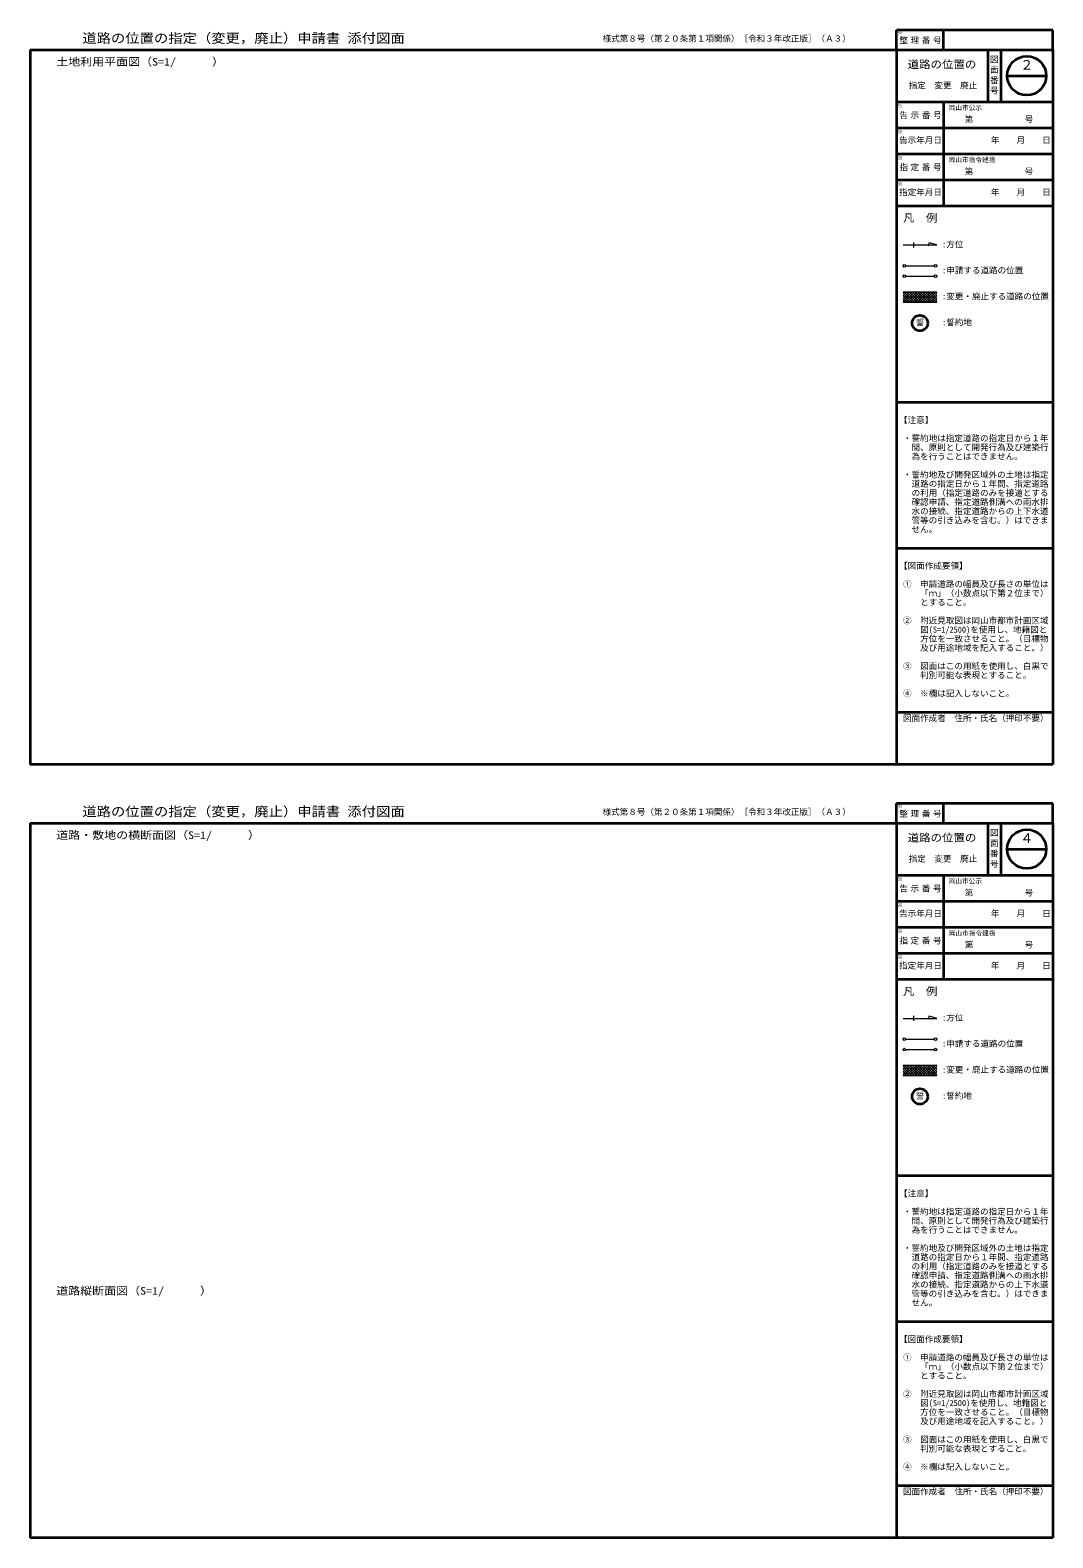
# Model space of a CAD drawing. Units: millimetres on the paper. Extents: x -400 to 412, y -290 to 290.
# Drawn here: x 20 to 412, y -290 to 290 of the extents above; entities that cross this region are included whole.
import ezdxf
from ezdxf.enums import TextEntityAlignment as Align

# ---------------------------------------------------------------- set-up
doc = ezdxf.new("R2010")
doc.units = ezdxf.units.MM
doc.layers.add('0-0_枠', color=7, linetype='Continuous', lineweight=13)
doc.styles.add('ＭＳ ゴシック', font='')
doc.styles.get('ＭＳ ゴシック').set_extended_font_data('MS Gothic')

msp = doc.modelspace()

# ---------------------------------------------------------------- linework, layer by layer
at = {"layer": '0-0_枠', "lineweight": 35}
for p, q in [((352, 282), (352, 289.5)), ((412, 289.5), (352, 289.5)), ((370, 282), (370, 289.5)), ((412, 282), (412, 289.5)), ((19.5, 282), (19.5, 7.5)), ((19.5, 282), (412, 282)), ((352, 282), (352, 7.5)), ((387, 282), (387, 262)), ((392, 282), (392, 262)), ((412, 282), (412, 7.5)), ((394.5, 272), (409.5, 272)), ((352, 262), (412, 262)), ((370, 262), (370, 222)), ((352, 252), (412, 252)), ((352, 242), (412, 242)), ((352, 232), (412, 232)), ((352, 222), (412, 222)), ((412, 146.5), (352, 146.5)), ((412, 90.5), (352, 90.5)), ((412, 27.5), (352, 27.5)), ((412, 7.5), (19.5, 7.5)), ((352, -15), (352, -7.5)), ((412, -7.5), (352, -7.5)), ((370, -15), (370, -7.5)), ((412, -15), (412, -7.5)), ((19.5, -15), (19.5, -289.5)), ((19.5, -15), (412, -15)), ((352, -15), (352, -289.5)), ((387, -15), (387, -35)), ((392, -15), (392, -35)), ((412, -15), (412, -289.5)), ((394.5, -25), (409.5, -25)), ((352, -35), (412, -35)), ((370, -35), (370, -75)), ((352, -45), (412, -45)), ((352, -55), (412, -55)), ((352, -65), (412, -65)), ((352, -75), (412, -75)), ((412, -150.5), (352, -150.5)), ((412, -206.5), (352, -206.5)), ((412, -269.5), (352, -269.5)), ((412, -289.5), (19.5, -289.5))]:
    msp.add_line(p, q, dxfattribs=at)
at = {"layer": '0-0_枠', "color": 1, "lineweight": 20}
for p, q in [((354.5, 207), (367.5, 207)), ((358.5, 208), (358.5, 206)), ((364.5, 207.8), (364.18, 206.6)), ((367.5, 207), (364.5, 207.8)), ((355.5, 199), (366.5, 199)), ((355.5, 195), (366.5, 195)), ((354.5, 189), (367.5, 189)), ((354.5, 185), (367.5, 185)), ((354.5, -90), (367.5, -90)), ((358.5, -89), (358.5, -91)), ((364.5, -89.2), (364.18, -90.4)), ((367.5, -90), (364.5, -89.2)), ((355.5, -98), (366.5, -98)), ((355.5, -102), (366.5, -102)), ((354.5, -108), (367.5, -108)), ((354.5, -112), (367.5, -112))]:
    msp.add_line(p, q, dxfattribs=at)
at = {"layer": '0-0_枠', "color": 3}
for p, q in [((358, 189), (354.5, 185.5)), ((357, 189), (354.5, 186.5)), ((356, 189), (354.5, 187.5)), ((355, 189), (354.5, 188.5)), ((354.5, 188.5), (358, 185)), ((354.5, 187.5), (357, 185)), ((354.5, 186.5), (356, 185)), ((354.5, 185.5), (355, 185)), ((355, 189), (359, 185)), ((359, 189), (355, 185)), ((356, 189), (360, 185)), ((360, 189), (356, 185)), ((357, 189), (361, 185)), ((361, 189), (357, 185)), ((358, 189), (362, 185)), ((362, 189), (358, 185)), ((359, 189), (363, 185)), ((363, 189), (359, 185)), ((360, 189), (364, 185)), ((364, 189), (360, 185)), ((361, 189), (365, 185)), ((365, 189), (361, 185)), ((362, 189), (366, 185)), ((366, 189), (362, 185)), ((363, 189), (367, 185)), ((364, 189), (367.5, 185.5)), ((367.5, 188.5), (364, 185)), ((365, 189), (367.5, 186.5)), ((367.5, 187.5), (365, 185)), ((366, 189), (367.5, 187.5)), ((367.5, 186.5), (366, 185)), ((367.5, 185.5), (367, 185)), ((358, -108), (354.5, -111.5)), ((357, -108), (354.5, -110.5)), ((356, -108), (354.5, -109.5)), ((355, -108), (354.5, -108.5)), ((354.5, -108.5), (358, -112)), ((354.5, -109.5), (357, -112)), ((355, -108), (359, -112)), ((359, -108), (355, -112)), ((356, -108), (360, -112)), ((360, -108), (356, -112)), ((357, -108), (361, -112)), ((361, -108), (357, -112)), ((358, -108), (362, -112)), ((362, -108), (358, -112)), ((359, -108), (363, -112)), ((363, -108), (359, -112)), ((360, -108), (364, -112)), ((364, -108), (360, -112)), ((361, -108), (365, -112)), ((365, -108), (361, -112)), ((362, -108), (366, -112)), ((366, -108), (362, -112)), ((363, -108), (367, -112)), ((364, -108), (367.5, -111.5)), ((367.5, -108.5), (364, -112)), ((365, -108), (367.5, -110.5)), ((367.5, -109.5), (365, -112)), ((366, -108), (367.5, -109.5)), ((354.5, -110.5), (356, -112)), ((354.5, -111.5), (355, -112)), ((367.5, -110.5), (366, -112)), ((367.5, -111.5), (367, -112))]:
    msp.add_line(p, q, dxfattribs=at)
for points in [[(367.5, 188.5), (367, 189), (363, 185)], [(367.5, -108.5), (367, -108), (363, -112)]]:
    msp.add_lwpolyline(points, dxfattribs=at)
at = {"layer": '0-0_枠', "lineweight": 35}
for centre, radius in [((402, 272), 7.5), ((361, 177), 3), ((402, -25), 7.5), ((361, -120), 3)]:
    msp.add_circle(centre, radius, dxfattribs=at)
at = {"layer": '0-0_枠', "color": 1, "lineweight": 20}
for centre in [(355, 199), (367, 199), (355, 195), (367, 195), (355, -98), (367, -98), (355, -102), (367, -102)]:
    msp.add_circle(centre, 0.5, dxfattribs=at)

# ---------------------------------------------------------------- texts
at = {"layer": '0-0_枠', "style": 'ＭＳ ゴシック'}
for s, height, width, p in [('道路の位置の指定（変更，廃止）申請書 添付図面', 3.666, 1.1, (39.5, 283.5)), ('土地利用平面図（S=1/\u3000\u3000\u3000）', 2.933, 1.15, (29.5, 275)), ('道路の位置の', 2.933, 1.1, (356.25, 274)), ('凡\u3000例', 2.933, 1.1, (354.5, 215)), ('道路の位置の指定（変更，廃止）申請書 添付図面', 3.666, 1.1, (39.5, -13.5)), ('道路・敷地の横断面図（S=1/\u3000\u3000\u3000）', 2.933, 1.15, (29.5, -22)), ('道路の位置の', 2.933, 1.1, (356.25, -23)), ('凡\u3000例', 2.933, 1.1, (354.5, -82)), ('道路縦断面図（S=1/\u3000\u3000\u3000）', 2.933, 1.15, (29.5, -197))]:
    msp.add_text(s, height=height, dxfattribs=dict(at, width=width)).set_placement(p, align=Align.BOTTOM_LEFT)
for s, height, p in [('様式第８号（第２０条第１項関係）［令和３年改正版］（Ａ３）', 2.346, (239.2, 284.4)), ('※', 1.47, (352.35, 287.38)), ('図', 2.35, (387.9, 276.4)), ('２', 3.67, (399.5, 273.25)), ('面', 2.35, (387.9, 272.4)), ('指定\u3000変更\u3000廃止', 2.346, (356.7, 266.4)), ('番', 2.35, (387.9, 268.4)), ('号', 2.35, (387.9, 264.4)), ('※', 1.47, (352.35, 259.25)), ('岡山市公示', 1.833, (372, 258.25)), ('第\u3000\u3000\u3000\u3000\u3000\u3000号', 2.346, (378.2, 253.4)), ('※', 1.47, (352.35, 249.25)), ('告示年月日', 2.346, (353, 245.4)), ('\u3000\u3000\u3000\u3000\u3000年\u3000\u3000月\u3000\u3000日', 2.346, (371.8, 245.4)), ('※', 1.47, (352.35, 239.25)), ('岡山市指令建指', 1.833, (372, 238.25)), ('第\u3000\u3000\u3000\u3000\u3000\u3000号', 2.346, (378.2, 233.4)), ('※', 1.47, (352.35, 229.25)), ('指定年月日', 2.346, (353, 225.4)), ('\u3000\u3000\u3000\u3000\u3000年\u3000\u3000月\u3000\u3000日', 2.346, (371.8, 225.4)), (':方位', 2.346, (369.5, 205.4)), (':申請する道路の位置', 2.346, (369.5, 195.4)), (':変更・廃止する道路の位置', 2.346, (369.5, 185.4)), ('誓', 2.35, (359.4, 175.4)), (':誓約地', 2.346, (369.5, 175.4)), ('【注意】', 2.346, (353, 137.9)), ('・誓約地は指定道路の指定日から１年', 2.346, (354.5, 130.9)), ('\u3000間、原則として開発行為及び建築行', 2.346, (354.5, 127.4)), ('\u3000為を行うことはできません。', 2.346, (354.5, 123.9)), ('・誓約地及び開発区域外の土地は指定', 2.346, (354.5, 116.9)), ('\u3000道路の指定日から１年間、指定道路', 2.346, (354.5, 113.4)), ('\u3000の利用（指定道路のみを接道とする', 2.346, (354.5, 109.9)), ('\u3000確認申請、指定道路側溝への雨水排', 2.346, (354.5, 106.4)), ('\u3000水の接続、指定道路からの上下水道', 2.346, (354.5, 102.9)), ('\u3000管等の引き込みを含む。）はできま', 2.346, (354.5, 99.4)), ('\u3000せん。', 2.346, (354.5, 95.9)), ('【図面作成要領】', 2.346, (353, 81.9)), ('①\u3000申請道路の幅員及び長さの単位は', 2.346, (354.5, 74.9)), ('\u3000\u3000とすること。', 2.346, (354.5, 67.9)), ('\u3000\u3000「ｍ」（小数点以下第２位まで）', 2.346, (354.5, 71.4)), ('②\u3000附近見取図は岡山市都市計画区域', 2.346, (354.5, 60.9)), ('\u3000\u3000図(S=1/2500)を使用し、地籍図と', 2.346, (354.5, 57.4)), ('\u3000\u3000及び用途地域を記入すること。）', 2.346, (354.5, 50.4)), ('\u3000\u3000方位を一致させること。（目標物', 2.346, (354.5, 53.9)), ('③\u3000図面はこの用紙を使用し、白黒で', 2.346, (354.5, 43.4)), ('\u3000\u3000判別可能な表現とすること。', 2.346, (354.5, 39.9)), ('④\u3000※欄は記入しないこと。', 2.346, (354.5, 32.9)), ('図面作成者\u3000住所・氏名（押印不要）', 2.346, (354.5, 23.4)), ('様式第８号（第２０条第１項関係）［令和３年改正版］（Ａ３）', 2.346, (239.2, -12.6)), ('※', 1.47, (352.35, -9.62)), ('図', 2.35, (387.9, -20.6)), ('面', 2.35, (387.9, -24.6)), ('４', 3.67, (399.5, -23.75)), ('指定\u3000変更\u3000廃止', 2.346, (356.7, -30.6)), ('番', 2.35, (387.9, -28.6)), ('号', 2.35, (387.9, -32.6)), ('※', 1.47, (352.35, -37.75)), ('岡山市公示', 1.833, (372, -38.75)), ('第\u3000\u3000\u3000\u3000\u3000\u3000号', 2.346, (378.2, -43.6)), ('※', 1.47, (352.35, -47.75)), ('告示年月日', 2.346, (353, -51.6)), ('\u3000\u3000\u3000\u3000\u3000年\u3000\u3000月\u3000\u3000日', 2.346, (371.8, -51.6)), ('※', 1.47, (352.35, -57.75)), ('岡山市指令建指', 1.833, (372, -58.75)), ('第\u3000\u3000\u3000\u3000\u3000\u3000号', 2.346, (378.2, -63.6)), ('※', 1.47, (352.35, -67.75)), ('指定年月日', 2.346, (353, -71.6)), ('\u3000\u3000\u3000\u3000\u3000年\u3000\u3000月\u3000\u3000日', 2.346, (371.8, -71.6)), (':方位', 2.346, (369.5, -91.6)), (':申請する道路の位置', 2.346, (369.5, -101.6)), (':変更・廃止する道路の位置', 2.346, (369.5, -111.6)), ('誓', 2.35, (359.4, -121.6)), (':誓約地', 2.346, (369.5, -121.6)), ('【注意】', 2.346, (353, -159.1)), ('・誓約地は指定道路の指定日から１年', 2.346, (354.5, -166.1)), ('\u3000間、原則として開発行為及び建築行', 2.346, (354.5, -169.6)), ('\u3000為を行うことはできません。', 2.346, (354.5, -173.1)), ('・誓約地及び開発区域外の土地は指定', 2.346, (354.5, -180.1)), ('\u3000道路の指定日から１年間、指定道路', 2.346, (354.5, -183.6)), ('\u3000の利用（指定道路のみを接道とする', 2.346, (354.5, -187.1)), ('\u3000確認申請、指定道路側溝への雨水排', 2.346, (354.5, -190.6)), ('\u3000水の接続、指定道路からの上下水道', 2.346, (354.5, -194.1)), ('\u3000管等の引き込みを含む。）はできま', 2.346, (354.5, -197.6)), ('\u3000せん。', 2.346, (354.5, -201.1)), ('【図面作成要領】', 2.346, (353, -215.1)), ('①\u3000申請道路の幅員及び長さの単位は', 2.346, (354.5, -222.1)), ('\u3000\u3000「ｍ」（小数点以下第２位まで）', 2.346, (354.5, -225.6)), ('\u3000\u3000とすること。', 2.346, (354.5, -229.1)), ('②\u3000附近見取図は岡山市都市計画区域', 2.346, (354.5, -236.1)), ('\u3000\u3000図(S=1/2500)を使用し、地籍図と', 2.346, (354.5, -239.6)), ('\u3000\u3000及び用途地域を記入すること。）', 2.346, (354.5, -246.6)), ('\u3000\u3000方位を一致させること。（目標物', 2.346, (354.5, -243.1)), ('③\u3000図面はこの用紙を使用し、白黒で', 2.346, (354.5, -253.6)), ('\u3000\u3000判別可能な表現とすること。', 2.346, (354.5, -257.1)), ('④\u3000※欄は記入しないこと。', 2.346, (354.5, -264.1)), ('図面作成者\u3000住所・氏名（押印不要）', 2.346, (354.5, -273.6))]:
    msp.add_text(s, height=height, dxfattribs=at).set_placement(p, align=Align.BOTTOM_LEFT)
at = {"layer": '0-0_枠', "char_height": 2.346, "attachment_point": 7, "style": 'ＭＳ ゴシック'}
for s, insert in [('\\T1.31;整理番号', (353.1, 284.15)), ('\\T1.31;告示番号', (353.1, 255.4)), ('\\T1.31;指定番号', (353.1, 235.4)), ('\\T1.31;整理番号', (353.1, -12.85)), ('\\T1.31;告示番号', (353.1, -41.6)), ('\\T1.31;指定番号', (353.1, -61.6))]:
    msp.add_mtext(s, dxfattribs=dict(at, insert=insert))

doc.saveas('drawing.dxf')
